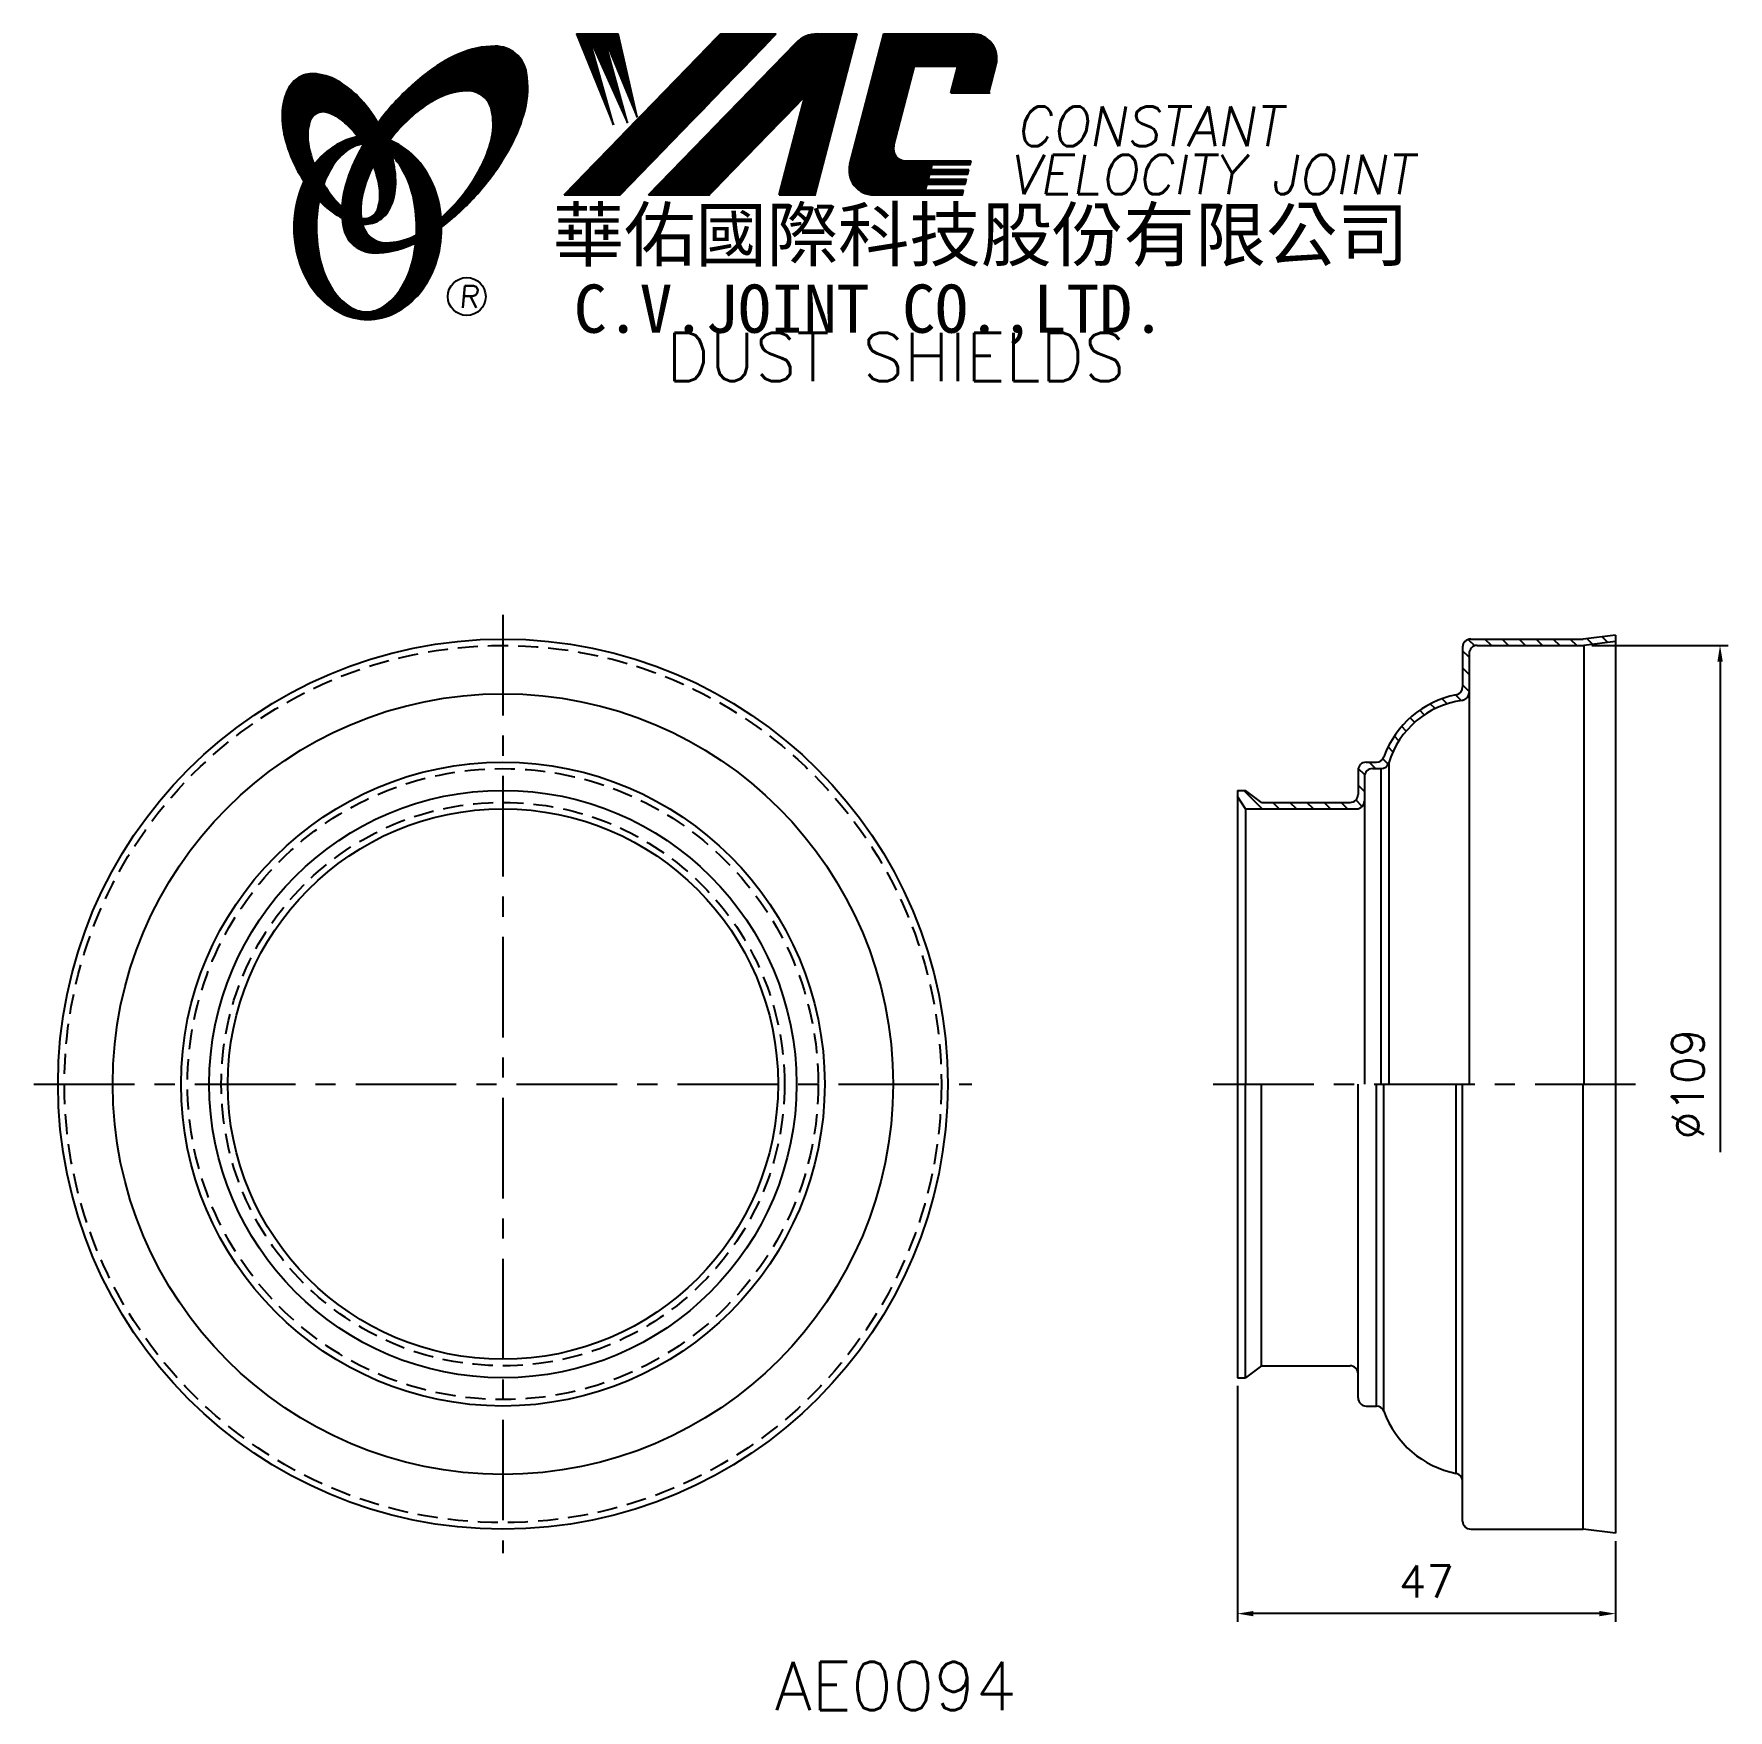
# Model space of a CAD drawing. Extents: x 60 to 271, y 0 to 208.
import ezdxf
from ezdxf.enums import TextEntityAlignment as Align

# ---------------------------------------------------------------- set-up
doc = ezdxf.new("R2010")
doc.units = 0
doc.header["$LTSCALE"] = 10
doc.header["$MEASUREMENT"] = 0
doc.linetypes.add('CENTER', pattern=[2, 1.25, -0.25, 0.25, -0.25])
doc.linetypes.add('HIDDEN', pattern=[0.375, 0.25, -0.125])
doc.layers.get('0').update_dxf_attribs({"linetype": 'CONTINUOUS'})
doc.layers.get('DEFPOINTS').update_dxf_attribs({"linetype": 'CONTINUOUS'})
doc.layers.add('4', color=4, linetype='CONTINUOUS')
doc.styles.add('CHINA', font='KAIU.TTF')
doc.styles.add('ITALICC', font='simplex.shx')
doc.dimstyles.new('STANDARD$0', dxfattribs={"dimtxt": 4, "dimasz": 2, "dimexe": 1, "dimexo": 1, "dimgap": 2, "dimtad": 1, "dimdec": 4, "dimzin": 10, "dimtxsty": 'ITALICC', "dimcen": 2, "dimclrd": 5, "dimclre": 5, "dimclrt": 18, "dimaunit": 1, "dimazin": 3, "dimtp": 0.1, "dimtfac": 0.7, "dimtdec": 4, "dimtmove": 0, "dimatfit": 3, "dimtolj": 1, "dimtzin": 10})
pattern_1 = [(45, (-8.039596, 0.652336), (-0.00883883476, 0.00883883476), [])]
pattern_2 = [(45, (160.550949, -35.652073), (-0.00727476112, 0.00727476112), [])]

# ---------------------------------------------------------------- blocks, each defined once
blk = doc.blocks.new('*D13')
at = {"color": 5, "linetype": 'BYBLOCK'}
for p, q in [((253.78, 132.09), (270.73, 132.09)), ((269.73, 130.09), (269.73, 69.11))]:
    blk.add_line(p, q, dxfattribs=at)
blk.add_solid([(269.4, 130.09), (270.07, 130.09), (269.73, 132.09)], dxfattribs=at)
at = {"layer": 'DEFPOINTS', "color": 0, "linetype": 'BYBLOCK'}
for p in [(252.78, 132.09), (269.73, 132.09), (256.73, 23.09)]:
    blk.add_point(p, dxfattribs=at)
at = {"color": 18, "linetype": 'BYBLOCK', "insert": (265.73, 77.59), "char_height": 4, "attachment_point": 5, "rotation": 90, "style": 'ITALICC'}
blk.add_mtext('\\A1;∅109', dxfattribs=at)
blk = doc.blocks.new('*D14')
at = {"color": 5, "linetype": 'BYBLOCK'}
for p, q in [((209.73, 40.09), (209.73, 10.79)), ((256.73, 20.79), (256.73, 10.79)), ((254.73, 11.79), (211.73, 11.79))]:
    blk.add_line(p, q, dxfattribs=at)
for points in [[(211.73, 12.12), (211.73, 11.46), (209.73, 11.79)], [(254.73, 12.12), (254.73, 11.46), (256.73, 11.79)]]:
    blk.add_solid(points, dxfattribs=at)
at = {"layer": 'DEFPOINTS', "color": 0, "linetype": 'BYBLOCK'}
for p in [(209.73, 41.09), (256.73, 21.79), (209.73, 11.79)]:
    blk.add_point(p, dxfattribs=at)
at = {"color": 18, "linetype": 'BYBLOCK', "insert": (233.23, 15.79), "char_height": 4, "attachment_point": 5, "style": 'ITALICC'}
blk.add_mtext('\\A1;47', dxfattribs=at)

msp = doc.modelspace()

# ---------------------------------------------------------------- hatches: boundary and pattern name
at = {"layer": '4', "linetype": 'CONTINUOUS'}
h = msp.add_hatch(dxfattribs=at)
h.set_pattern_fill('ANSI31', color=5, scale=0.082305, style=0)
h.set_pattern_definition([(45, (-8.039596, 0.652336), (-0.00727476112, 0.00727476112), [])])
h.paths.add_polyline_path([(113.99588, 201.02084, -0.172879177), (115.93735, 200.36227, -0.172879177), (117.02464, 198.62422, -0.104527385), (117.05242, 195.29603, -0.065680101), (115.88289, 191.89408, -0.051823203), (113.44247, 188.05169, -0.044272532), (110.7675, 185.22535, -0.020203161), (110.82109, 184.08743, 0.006517006), (111.22564, 184.39951, 0.049863361), (115.77906, 188.81257, 0.049863361), (119.3687, 194.03974, 0.063682799), (121.18974, 198.66708, 0.103597411), (121.37904, 203.25105, 0.177892575), (120.03043, 205.62133, 0.177892575), (117.46804, 206.55466, 0.103597411), (112.98024, 205.60161, 0.063682799), (108.7225, 203.03254, 0.049863361), (104.16908, 198.61948, 0.016070017), (102.89838, 197.01317, -0.007061632), (103.14566, 196.57613, -0.031648676), (104.09824, 194.53956, -0.008069351), (104.53015, 195.10387, -0.051823203), (107.70853, 198.36232, -0.065680101), (110.75046, 200.28268, -0.104527385)])
h.paths.add_polyline_path([(100.92021, 187.85952, -0.065680101), (102.08974, 191.26148, -0.006063428), (102.33368, 191.73649, 0.027613469), (101.60684, 193.32456, 0.017011252), (101.07342, 194.25954, 0.007829282), (100.57944, 193.39231, 0.063682799), (98.75839, 188.76497, 0.103597411), (98.5691, 184.18099, 0.177892575), (99.9177, 181.81072, 0.177892575), (102.48009, 180.87739, 0.103597411), (106.96789, 181.83044, 0.008811776), (107.59486, 182.12051, 0.013922709), (107.67218, 183.09032, -0.009086703), (107.22217, 182.87288, -0.104527385), (103.97675, 182.13471, -0.172879177), (102.03528, 182.79328, -0.172879177), (100.94798, 184.53133, -0.104527385)])
h = msp.add_hatch(dxfattribs=at)
h.set_pattern_fill('ANSI31', color=5, scale=0.1, style=0)
h.set_pattern_definition(pattern_1)
h.paths.add_polyline_path([(152.41911, 208.08332), (145.4618, 208.08332), (126.0452, 188.07956), (133.0025, 188.07956)])
h.paths.add_polyline_path([(155.966, 200.31775), (152.78563, 188.07956), (157.26661, 188.07956), (162.46505, 208.08332), (157.56832, 208.08332, 0.202785967), (154.83425, 206.9269), (136.54011, 188.07956), (144.08703, 188.07956)])
h.paths.add_polyline_path([(169.59311, 204.0849), (174.98683, 204.0849), (174.11781, 200.74089), (178.83463, 200.74089), (179.75135, 204.26845, 0.490800957), (176.80115, 208.08332), (165.76683, 208.08332), (161.55978, 191.89443, 0.490800957), (164.50998, 188.07956), (175.54429, 188.07956), (175.69874, 188.67387), (170.98192, 188.67387), (171.17528, 189.41796), (175.89211, 189.41796), (176.05066, 190.02809), (171.33384, 190.02809), (171.49509, 190.64856), (176.21191, 190.64856), (176.36809, 191.24955), (171.65127, 191.24955), (171.80807, 191.85293), (176.52489, 191.85293), (176.64162, 192.30213), (168.50187, 192.30213, -0.490800957), (167.02677, 194.20956)])
h = msp.add_hatch(dxfattribs=at)
h.set_pattern_fill('ANSI31', color=1, scale=0.1, style=0)
h.set_pattern_definition(pattern_1)
h.paths.add_polyline_path([(132.77717, 208.08332), (127.59985, 208.08332), (132.17061, 196.77958), (129.10467, 207.73756), (133.93941, 197.01524), (130.9914, 207.73756), (135.11862, 197.72221)])
h = msp.add_hatch(dxfattribs=at)
h.set_pattern_fill('ANSI31', color=3, scale=0.082305, style=0)
h.set_pattern_definition(pattern_2)
h.paths.add_polyline_path([(98.19937, 202.07168, 0.106488277), (95.25749, 203.11025, 0.158297415), (93.16729, 202.71521, 0.158297415), (91.70796, 201.16752, 0.106488277), (90.99715, 198.12975, 0.071723199), (91.41519, 194.81679, 0.058080454), (92.96018, 191.00141, 0.058080454), (95.34122, 187.64361, 0.071723199), (97.90646, 185.50586, 0.020895977), (98.44665, 185.20387, -0.030777155), (98.43074, 186.58009, -0.042059526), (97.33439, 187.74285, -0.04691039), (95.71522, 190.224, -0.04691039), (94.58694, 192.96349, -0.060581117), (94.18484, 195.22556, -0.10187153), (94.49646, 197.31376, -0.185892489), (95.27655, 198.2054, -0.185892489), (96.45319, 198.34352, -0.10187153), (98.35084, 197.41798, -0.060581117), (99.98768, 195.80571, -0.04691039), (101.60684, 193.32456, -0.04691039), (102.73512, 190.58508, -0.060581117), (103.13722, 188.32301, -0.10187153), (102.8256, 186.23481, -0.185892489), (102.04551, 185.34317, -0.185892489), (100.86887, 185.20505, -0.002013383), (100.82807, 185.21567, 0.021593804), (100.94798, 184.53133, 0.006477741), (100.96599, 184.4543, 0.14950097), (102.93854, 184.86233, 0.158297415), (104.39787, 186.41002, 0.106488277), (105.10869, 189.44779, 0.071723199), (104.69064, 192.76075, 0.058080454), (103.14566, 196.57613, 0.058080454), (100.76461, 199.93392, 0.071723199)])
h = msp.add_hatch(dxfattribs=at)
h.set_pattern_fill('ANSI31', color=1, scale=0.082305, style=0)
h.set_pattern_definition(pattern_2)
h.paths.add_polyline_path([(99.293, 193.74823, -0.120168026), (100.98479, 194.40162, 0.016865385), (100.38503, 195.28436, 0.076648372), (98.2288, 194.56544, 0.104809576), (95.14434, 192.05234, 0.005838257), (94.9774, 191.84014, 0.028089978), (95.71522, 190.224, 0.014237292), (96.15735, 189.43896, -0.045767751), (97.08253, 191.3758, -0.106890197)])
h.paths.add_polyline_path([(95.26163, 183.99361, -0.048711043), (95.59173, 187.37395, -0.007865741), (95.34122, 187.64361, -0.037695478), (93.70535, 189.76237, 0.03042545), (93.18002, 188.4584, 0.080710289), (92.45459, 183.99361, 0.080710289), (93.18002, 179.52882, 0.089265679), (95.14434, 175.93488, 0.104809576), (98.2288, 173.42178, 0.11926607), (101.63799, 172.59684, 0.11926607), (105.04718, 173.42178, 0.104809576), (108.13164, 175.93488, 0.089265679), (110.09596, 179.52882, 0.080710289), (110.8214, 183.99361, 0.080710289), (110.09596, 188.4584, 0.089265679), (108.13164, 192.05234, 0.104809576), (105.04718, 194.56544, 0.025513357), (104.35395, 194.87819, 0.004818181), (104.09824, 194.53956, -0.023722145), (104.63946, 192.94281, -0.065307489), (105.87464, 191.3758, -0.073950765), (107.18709, 188.17807, -0.060532391), (107.69555, 183.99361, -0.060532391), (107.18709, 179.80915, -0.073950765), (105.87464, 176.61142, -0.106890197), (103.66418, 174.23899, -0.153118262), (101.47859, 173.55361, -0.153118262), (99.293, 174.23899, -0.106890197), (97.08253, 176.61142, -0.073950765), (95.77008, 179.80915, -0.060532391)])
h = msp.add_hatch(dxfattribs=at)
h.set_pattern_fill('ANSI31', color=5, scale=12, angle=90, style=0)
h.set_pattern_definition([(135, (-6.6071, 2.411), (-1.06066, -1.06066), [])])
h.paths.add_polyline_path([(224.53308, 111.78923, 0.414213562), (225.53308, 112.78923), (225.53308, 115.78923, -0.414213562), (226.53308, 116.78923), (227.58465, 116.78923, 0.328845368), (228.53999, 117.49373, -0.290388801), (237.67298, 125.27406, 0.37367571), (238.53308, 126.26422), (238.53308, 131.08923, -0.414213562), (239.53308, 132.08923), (252.78289, 132.08923), (256.73308, 132.583), (256.73308, 133.38923), (252.73308, 132.88923), (238.73308, 132.88923, 0.414213562), (237.73308, 131.88923), (237.73308, 126.94022, -0.35845602), (236.92591, 125.95899, 0.263629781), (227.94976, 118.25038, -0.316226258), (227.00892, 117.58923), (225.73308, 117.58923, 0.414213562), (224.73308, 116.58923), (224.73308, 113.58923, -0.414213562), (223.73308, 112.58923), (212.73308, 112.58923), (210.73308, 114.08923), (209.73308, 114.08923), (209.73308, 113.33923), (210.73308, 111.78923)])

# ---------------------------------------------------------------- linework, layer by layer
at = {"layer": '4', "color": 5, "linetype": 'CONTINUOUS'}
for p, q in [((126.0452, 188.07956), (145.4618, 208.08332)), ((133.0025, 188.07956), (152.41911, 208.08332)), ((136.54011, 188.07956), (154.83425, 206.9269)), ((145.4618, 208.08332), (152.41911, 208.08332)), ((157.26661, 188.07956), (162.46505, 208.08332)), ((157.56832, 208.08332), (162.46505, 208.08332)), ((161.55978, 191.89443), (165.76683, 208.08332)), ((165.76683, 208.08332), (176.80115, 208.08332)), ((167.02677, 194.20956), (169.59311, 204.0849)), ((169.59311, 204.0849), (174.98683, 204.0849)), ((174.11781, 200.74089), (174.98683, 204.0849)), ((178.83463, 200.74089), (179.75135, 204.26845)), ((144.08703, 188.07956), (155.966, 200.31775)), ((152.78563, 188.07956), (155.966, 200.31775)), ((174.11781, 200.74089), (178.98506, 200.74089)), ((168.50187, 192.30213), (176.64162, 192.30213)), ((171.65127, 191.24955), (171.80807, 191.85293)), ((171.80807, 191.85293), (176.52489, 191.85293)), ((176.52489, 191.85293), (176.64162, 192.30213)), ((171.33384, 190.02809), (171.49509, 190.64856)), ((171.33384, 190.02809), (176.05066, 190.02809)), ((171.49509, 190.64856), (176.21191, 190.64856)), ((171.65127, 191.24955), (176.36809, 191.24955)), ((175.89211, 189.41796), (176.05066, 190.02809)), ((176.21191, 190.64856), (176.36809, 191.24955)), ((126.0452, 188.07956), (133.0025, 188.07956)), ((136.54011, 188.07956), (144.08703, 188.07956)), ((152.78563, 188.07956), (157.26661, 188.07956)), ((164.50998, 188.07956), (175.54429, 188.07956)), ((170.98192, 188.67387), (171.17528, 189.41796)), ((170.98192, 188.67387), (175.69874, 188.67387)), ((171.17528, 189.41796), (175.89211, 189.41796)), ((175.54429, 188.07956), (175.69874, 188.67387))]:
    msp.add_line(p, q, dxfattribs=at)
at = {"layer": '4', "color": 1, "linetype": 'CONTINUOUS'}
for p, q in [((127.59985, 208.08332), (132.17061, 196.77958)), ((127.59985, 208.08332), (132.77717, 208.08332)), ((129.10467, 207.73756), (133.93941, 197.01524)), ((132.17061, 196.77958), (129.10467, 207.73756)), ((130.9914, 207.73756), (135.11862, 197.72221)), ((133.93941, 197.01524), (130.9914, 207.73756)), ((135.11862, 197.72221), (132.77717, 208.08332))]:
    msp.add_line(p, q, dxfattribs=at)
at = {"layer": '4', "color": 5, "linetype": 'CENTER'}
for p, q in [((118.43308, 135.88923), (118.43308, 19.28923)), ((60.13308, 77.58923), (176.73308, 77.58923)), ((206.73308, 77.58923), (259.73308, 77.58923))]:
    msp.add_line(p, q, dxfattribs=at)
at = {"layer": '4', "color": 7, "linetype": 'CONTINUOUS'}
for p, q in [((238.73308, 132.88923), (252.73308, 132.88923)), ((256.73308, 133.38923), (252.73308, 132.88923)), ((256.73308, 133.38923), (256.73308, 21.78923)), ((237.73308, 131.88923), (237.73308, 126.94022)), ((238.53308, 131.08923), (238.53308, 126.26422)), ((239.53308, 132.08923), (252.78289, 132.08923)), ((256.73308, 132.583), (252.78289, 132.08923)), ((252.78289, 132.08923), (252.78289, 77.58923)), ((238.53308, 126.26422), (238.53308, 77.58923)), ((224.73308, 116.58923), (224.73308, 113.58923)), ((225.73308, 117.58923), (227.00892, 117.58923)), ((226.53308, 116.78923), (227.58465, 116.78923)), ((227.58465, 116.78923), (227.58465, 77.58923)), ((228.53999, 117.49373), (228.53999, 77.58923)), ((209.73308, 114.08923), (209.73308, 41.08923)), ((209.73308, 114.08923), (210.73308, 114.08923)), ((212.73308, 112.58923), (210.73308, 114.08923)), ((225.53308, 115.78923), (225.53308, 112.78923)), ((210.73308, 111.78923), (209.73308, 113.33923)), ((210.73308, 111.78923), (210.73308, 77.58923)), ((210.73308, 111.78923), (224.53308, 111.78923)), ((212.73308, 112.58923), (223.73308, 112.58923)), ((225.53308, 112.78923), (225.53308, 77.58923)), ((210.73308, 41.08923), (210.73308, 77.58923)), ((212.73308, 42.58923), (212.73308, 77.58923)), ((224.73308, 38.58923), (224.73308, 77.58923)), ((227.00892, 37.58923), (227.00892, 77.58923)), ((227.94976, 36.92808), (227.94976, 77.58923)), ((236.92591, 29.21946), (236.92591, 77.58923)), ((237.73308, 23.28923), (237.73308, 77.58923)), ((252.73308, 22.28923), (252.73308, 77.58923)), ((212.73308, 42.58923), (210.73308, 41.08923)), ((212.73308, 42.58923), (223.73308, 42.58923)), ((209.73308, 41.08923), (210.73308, 41.08923)), ((225.73308, 37.58923), (227.00892, 37.58923)), ((238.73308, 22.28923), (252.73308, 22.28923)), ((256.73308, 21.78923), (252.73308, 22.28923))]:
    msp.add_line(p, q, dxfattribs=at)
at = {"layer": '4', "color": 5, "linetype": 'CONTINUOUS'}
for points in [[(110.82109, 184.08743, 0.006517006), (111.22564, 184.39951, 0.049863361), (115.77906, 188.81257, 0.049863361), (119.3687, 194.03974, 0.063682799), (121.18974, 198.66708, 0.103597411), (121.37904, 203.25105, 0.177892575), (120.03043, 205.62133, 0.177892575), (117.46804, 206.55466, 0.103597411), (112.98024, 205.60161, 0.063682799), (108.7225, 203.03254, 0.049863361), (104.16908, 198.61948, 0.016070017), (102.89838, 197.01317)], [(110.7675, 185.22535, 0.044272532), (113.44247, 188.05169, 0.051823203), (115.88289, 191.89408, 0.065680101), (117.05242, 195.29603, 0.104527385), (117.02464, 198.62422, 0.172879177), (115.93735, 200.36227, 0.172879177), (113.99588, 201.02084, 0.104527385), (110.75046, 200.28268, 0.065680101), (107.70853, 198.36232, 0.051823203), (104.53015, 195.10387, 0.008069351), (104.09824, 194.53956)], [(101.07342, 194.25954, 0.007829282), (100.57944, 193.39231, 0.063682799), (98.75839, 188.76497, 0.103597411), (98.5691, 184.18099, 0.177892575), (99.9177, 181.81072, 0.177892575), (102.48009, 180.87739, 0.103597411), (106.96789, 181.83044, 0.008811776), (107.59486, 182.12051, 0.008811776)], [(102.33368, 191.73649, 0.006063428), (102.08974, 191.26148, 0.065680101), (100.92021, 187.85952, 0.104527385), (100.94798, 184.53133, 0.172879177), (102.03528, 182.79328, 0.172879177), (103.97675, 182.13471, 0.104527385), (107.22217, 182.87288, 0.009086703), (107.67218, 183.09032, 0.009086703)]]:
    msp.add_lwpolyline(points, format="xyb", dxfattribs=at)
at = {"layer": '4', "color": 3, "linetype": 'CONTINUOUS'}
for points in [[(100.96599, 184.4543, 0.14950097), (102.93854, 184.86233, 0.158297415), (104.39787, 186.41002, 0.106488277), (105.10869, 189.44779, 0.071723199), (104.69064, 192.76075, 0.058080454), (103.14566, 196.57613, 0.058080454), (100.76461, 199.93392, 0.071723199), (98.19937, 202.07168, 0.106488277), (95.25749, 203.11025, 0.158297415), (93.16729, 202.71521, 0.158297415), (91.70796, 201.16752, 0.106488277), (90.99715, 198.12975, 0.071723199), (91.41519, 194.81679, 0.058080454), (92.96018, 191.00141, 0.058080454), (95.34122, 187.64361, 0.071723199), (97.90646, 185.50586, 0.020895977), (98.44665, 185.20387, 0.020895977)], [(100.82807, 185.21567, 0.002013383), (100.86887, 185.20505, 0.185892489), (102.04551, 185.34317, 0.185892489), (102.8256, 186.23481, 0.10187153), (103.13722, 188.32301, 0.060581117), (102.73512, 190.58508, 0.04691039), (101.60684, 193.32456, 0.04691039), (99.98768, 195.80571, 0.060581117), (98.35084, 197.41798, 0.10187153), (96.45319, 198.34352, 0.185892489), (95.27655, 198.2054, 0.185892489), (94.49646, 197.31376, 0.10187153), (94.18484, 195.22556, 0.060581117), (94.58694, 192.96349, 0.04691039), (95.71522, 190.224, 0.04691039), (97.33439, 187.74285, 0.042059526), (98.43074, 186.58009, 0.042059526)]]:
    msp.add_lwpolyline(points, format="xyb", dxfattribs=at)
at = {"layer": '4', "color": 1, "linetype": 'CONTINUOUS'}
for points in [[(93.70535, 189.76237, 0.03042545), (93.18002, 188.4584, 0.080710289), (92.45459, 183.99361, 0.080710289), (93.18002, 179.52882, 0.089265679), (95.14434, 175.93488, 0.104809576), (98.2288, 173.42178, 0.11926607), (101.63799, 172.59684, 0.11926607), (105.04718, 173.42178, 0.104809576), (108.13164, 175.93488, 0.089265679), (110.09596, 179.52882, 0.080710289), (110.8214, 183.99361, 0.080710289), (110.09596, 188.4584, 0.089265679), (108.13164, 192.05234, 0.104809576), (105.04718, 194.56544, 0.025513357), (104.35395, 194.87819, 0.025513357)], [(100.38503, 195.28436, 0.076648372), (98.2288, 194.56544, 0.104809576), (95.14434, 192.05234, 0.005838257), (94.9774, 191.84014, 0.005838257)], [(100.98479, 194.40162, 0.120168026), (99.293, 193.74823, 0.106890197), (97.08253, 191.3758, 0.045767751), (96.15735, 189.43896, 0.045767751)], [(95.59173, 187.37395, 0.048711043), (95.26163, 183.99361, 0.060532391), (95.77008, 179.80915, 0.073950765), (97.08253, 176.61142, 0.106890197), (99.293, 174.23899, 0.153118262), (101.47859, 173.55361, 0.153118262), (103.66418, 174.23899, 0.106890197), (105.87464, 176.61142, 0.073950765), (107.18709, 179.80915, 0.060532391), (107.69555, 183.99361, 0.060532391), (107.18709, 188.17807, 0.073950765), (105.87464, 191.3758, 0.065307489), (104.63946, 192.94281)]]:
    msp.add_lwpolyline(points, format="xyb", dxfattribs=at)
at = {"layer": '4', "color": 5, "linetype": 'CONTINUOUS'}
msp.add_circle((113.94223, 175.44789), 2.35282, dxfattribs=at)
at = {"layer": '4', "color": 7, "linetype": 'CONTINUOUS'}
for radius in [55.3, 48.5, 40, 36.5, 34.2]:
    msp.add_circle((118.43308, 77.58923), radius, dxfattribs=at)
at = {"layer": '4', "color": 5, "linetype": 'HIDDEN'}
for radius in [54.5, 39.2, 35]:
    msp.add_circle((118.43308, 77.58923), radius, dxfattribs=at)
at = {"layer": '4', "color": 5, "linetype": 'CONTINUOUS'}
for centre, radius, start, end in [((157.56832, 204.27308), 3.81024, 90, 135.8533387), ((176.80115, 205.03513), 3.04819, 345.4326059, 90), ((168.50187, 193.82622), 1.5241, 165.4326059, 270), ((164.50998, 191.12775), 3.04819, 165.4326059, 270)]:
    msp.add_arc(centre, radius, start, end, dxfattribs=at)
at = {"layer": '4', "color": 7, "linetype": 'CONTINUOUS'}
for centre, radius, start, end in [((238.73308, 131.88923), 1, 90, 180), ((239.53308, 131.08923), 1, 90, 180), ((236.73308, 126.94022), 1, 281.1179047, 0), ((239.23985, 114.1842), 12, 101.1179047, 160.1932882), ((239.23985, 114.1842), 11.2, 98.0420213, 162.812843), ((237.53308, 126.26422), 1, 278.0420213, 0), ((227.00892, 118.58923), 1, 270, 340.1932882), ((225.73308, 116.58923), 1, 90, 180), ((226.53308, 115.78923), 1, 90, 180), ((227.58465, 117.78923), 1, 270, 342.812843), ((223.73308, 113.58923), 1, 270, 0), ((224.53308, 112.78923), 1, 270, 0), ((223.73308, 41.58923), 1, 0, 90), ((225.73308, 38.58923), 1, 180, 270), ((227.00892, 36.58923), 1, 19.8067118, 90), ((239.23985, 40.99425), 12, 199.8067118, 258.8820953), ((236.73308, 28.23823), 1, 0, 78.8820953), ((238.73308, 23.28923), 1, 180, 270)]:
    msp.add_arc(centre, radius, start, end, dxfattribs=at)

# ---------------------------------------------------------------- texts
at = {"layer": '4', "color": 5, "linetype": 'CONTINUOUS', "style": 'ITALICC'}
for s, height, oblique, p in [('CONSTANT', 4.9, 10, (182.19401, 194.15003)), ('VELOCITY JOINT', 4.9, 10, (181.31578, 188.15464)), ('R', 2.75625, 5, (112.98355, 174.03829))]:
    msp.add_text(s, height=height, dxfattribs=dict(at, oblique=oblique)).set_placement(p)
at = {"layer": '4', "color": 7, "linetype": 'CONTINUOUS', "style": 'CHINA'}
for s, height, p in [('華佑國際科技股份有限公司', 6.5, (124.63184, 179.88971)), ('C.V.JOINT CO.,LTD.', 6, (127.26047, 170.94349))]:
    msp.add_text(s, height=height, dxfattribs=at).set_placement(p)
at = {"layer": '4', "color": 18, "linetype": 'CONTINUOUS', "style": 'ITALICC'}
for s, p in [('DUST SHIELDS', (167.2632, 164.95067)), ('AE0094', (167.2632, -0.19672))]:
    msp.add_text(s, height=6, dxfattribs=at).set_placement(p, align=Align.CENTER)

# ---------------------------------------------------------------- dimensions: what is measured, and where the dimension line sits
at = {"layer": '4', "color": 7, "linetype": 'CONTINUOUS'}
dim = msp.add_linear_dim(base=(269.73307, 132.08923), p1=(256.73308, 23.08923), p2=(252.78289, 132.08923), angle=90, text='%%C109', dimstyle='STANDARD$0', override={"dimcen": -2, "dimse1": 1, "dimsd1": 1}, dxfattribs=at)
dim.commit()
dim.dimension.update_dxf_attribs({"geometry": '*D13', "text_midpoint": (265.73307, 77.58923)})
dim = msp.add_linear_dim(base=(209.73308, 11.78924), p1=(256.73308, 21.78923), p2=(209.73308, 41.08923), text='47', dimstyle='STANDARD$0', dxfattribs=at)
dim.commit()
dim.dimension.update_dxf_attribs({"geometry": '*D14', "text_midpoint": (233.23308, 15.78924)})

doc.saveas('drawing.dxf')
